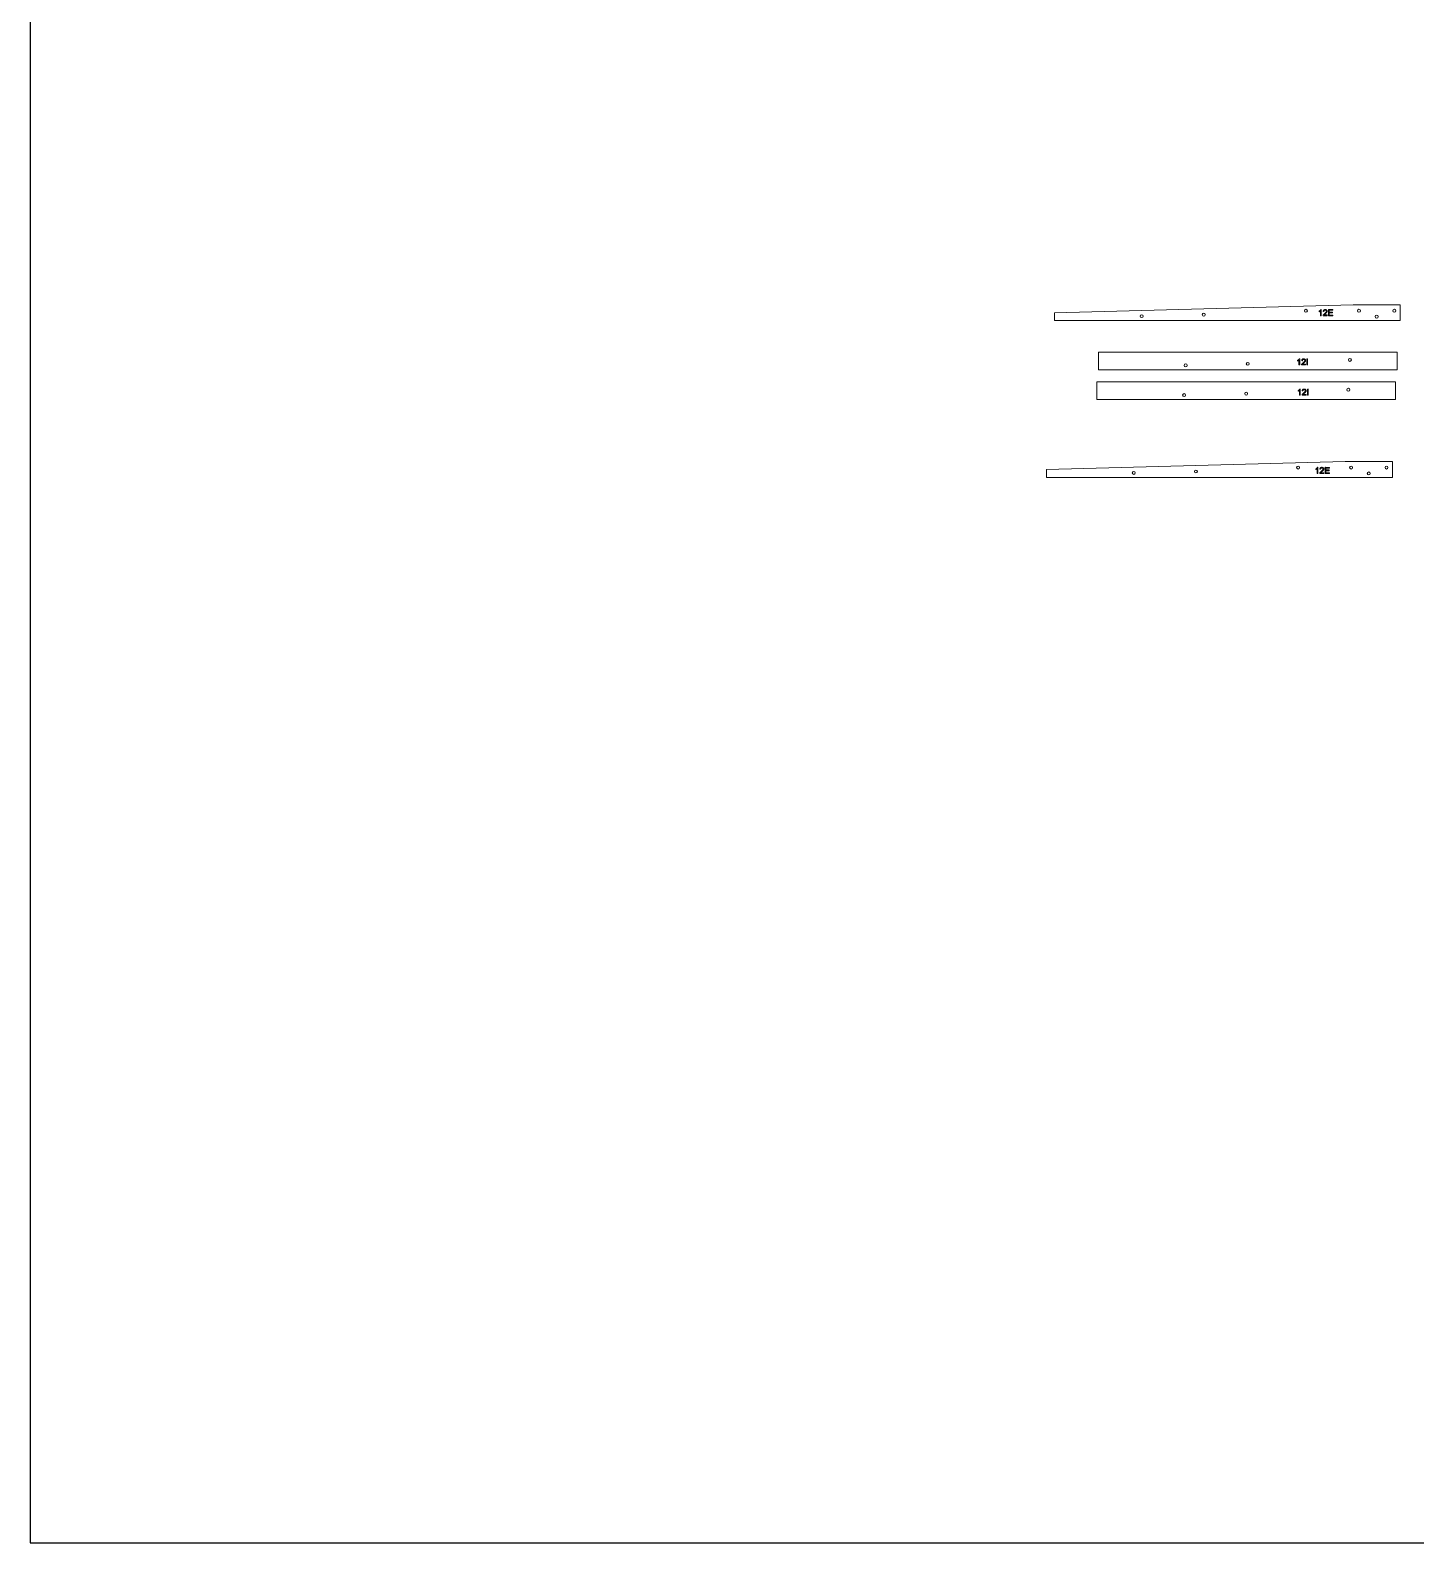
# Model space of a CAD drawing. Header units: millimetres. Extents: x -47944 to 26607, y -7127 to 10342.
# Drawn here: x -9123 to -4646, y -7127 to -2237 of the extents above; entities that cross this region are included whole.
import ezdxf

# ---------------------------------------------------------------- set-up
doc = ezdxf.new("R2010")
doc.units = ezdxf.units.MM
doc.header["$MEASUREMENT"] = 0
doc.layers.add('CORTE', color=5, linetype='Continuous', lineweight=0)
doc.layers.add('MARCADO DE PISTAS', color=1, linetype='Continuous', lineweight=0)
doc.layers.add('PREDETERMINADO', color=7, linetype='Continuous')

# ---------------------------------------------------------------- blocks, each defined once
blk = doc.blocks.new('BLOCK 216')
at = {"layer": 'CORTE', "color": 255, "lineweight": 5}
blk.add_open_spline([(-3.6228, 3.7335), (-3.6228, 3.7366), (-3.6253, 3.7391), (-3.6284, 3.7391), (-3.6315, 3.7391), (-3.634, 3.7366), (-3.634, 3.7335), (-3.634, 3.7304), (-3.6315, 3.7279), (-3.6284, 3.7279), (-3.6253, 3.7279), (-3.6228, 3.7304), (-3.6228, 3.7335), (-3.6228, 3.7335), (-3.6228, 3.7335), (-3.6228, 3.7335)], degree=3, knots=[0, 0, 0, 0, 1, 1, 1, 2, 2, 2, 3, 3, 3, 4, 4, 4, 5, 5, 5, 5], dxfattribs=at)
blk = doc.blocks.new('BLOCK 217')
at = {"layer": 'CORTE', "color": 255, "lineweight": 5}
blk.add_open_spline([(-2.9988, 3.7541), (-2.9988, 3.7572), (-3.0013, 3.7597), (-3.0044, 3.7597), (-3.0075, 3.7597), (-3.01, 3.7572), (-3.01, 3.7541), (-3.01, 3.751), (-3.0075, 3.7485), (-3.0044, 3.7485), (-3.0013, 3.7485), (-2.9988, 3.751), (-2.9988, 3.7541), (-2.9988, 3.7541), (-2.9988, 3.7541), (-2.9988, 3.7541)], degree=3, knots=[0, 0, 0, 0, 1, 1, 1, 2, 2, 2, 3, 3, 3, 4, 4, 4, 5, 5, 5, 5], dxfattribs=at)
blk = doc.blocks.new('BLOCK 218')
at = {"layer": 'CORTE', "color": 255, "lineweight": 5}
blk.add_open_spline([(-3.3869, 3.7392), (-3.3869, 3.7423), (-3.3894, 3.7448), (-3.3925, 3.7448), (-3.3956, 3.7448), (-3.3981, 3.7423), (-3.3981, 3.7392), (-3.3981, 3.7361), (-3.3956, 3.7336), (-3.3925, 3.7336), (-3.3894, 3.7336), (-3.3869, 3.7361), (-3.3869, 3.7392), (-3.3869, 3.7392), (-3.3869, 3.7392), (-3.3869, 3.7392)], degree=3, knots=[0, 0, 0, 0, 1, 1, 1, 2, 2, 2, 3, 3, 3, 4, 4, 4, 5, 5, 5, 5], dxfattribs=at)
blk = doc.blocks.new('BLOCK 219')
at = {"layer": 'CORTE', "color": 255, "lineweight": 5}
blk.add_lwpolyline([(-2.8252, 3.7168), (-2.8252, 3.784), (-3.9597, 3.784), (-3.9597, 3.7168), (-2.8252, 3.7168)], dxfattribs=at)
blk = doc.blocks.new('BLOCK 215')
at = {"layer": 'CORTE'}
for name in ['BLOCK 219', 'BLOCK 216', 'BLOCK 218', 'BLOCK 217']:
    blk.add_blockref(name, (0, 0), dxfattribs=at)
blk = doc.blocks.new('BLOCK 222')
at = {"layer": 'CORTE', "color": 255, "lineweight": 5}
blk.add_open_spline([(-3.6827, 3.3246), (-3.6827, 3.3277), (-3.6852, 3.3302), (-3.6883, 3.3302), (-3.6914, 3.3302), (-3.6939, 3.3277), (-3.6939, 3.3246), (-3.6939, 3.3215), (-3.6914, 3.319), (-3.6883, 3.319), (-3.6852, 3.319), (-3.6827, 3.3215), (-3.6827, 3.3246), (-3.6827, 3.3246), (-3.6827, 3.3246), (-3.6827, 3.3246)], degree=3, knots=[0, 0, 0, 0, 1, 1, 1, 2, 2, 2, 3, 3, 3, 4, 4, 4, 5, 5, 5, 5], dxfattribs=at)
blk = doc.blocks.new('BLOCK 223')
at = {"layer": 'CORTE', "color": 255, "lineweight": 5}
blk.add_open_spline([(-3.0587, 3.3452), (-3.0587, 3.3483), (-3.0612, 3.3508), (-3.0643, 3.3508), (-3.0674, 3.3508), (-3.0699, 3.3483), (-3.0699, 3.3452), (-3.0699, 3.3421), (-3.0674, 3.3396), (-3.0643, 3.3396), (-3.0612, 3.3396), (-3.0587, 3.3421), (-3.0587, 3.3452), (-3.0587, 3.3452), (-3.0587, 3.3452), (-3.0587, 3.3452)], degree=3, knots=[0, 0, 0, 0, 1, 1, 1, 2, 2, 2, 3, 3, 3, 4, 4, 4, 5, 5, 5, 5], dxfattribs=at)
blk = doc.blocks.new('BLOCK 224')
at = {"layer": 'CORTE', "color": 255, "lineweight": 5}
blk.add_open_spline([(-3.4468, 3.3303), (-3.4468, 3.3334), (-3.4493, 3.3358), (-3.4524, 3.3358), (-3.4555, 3.3358), (-3.458, 3.3334), (-3.458, 3.3303), (-3.458, 3.3272), (-3.4555, 3.3247), (-3.4524, 3.3247), (-3.4493, 3.3247), (-3.4468, 3.3272), (-3.4468, 3.3303), (-3.4468, 3.3303), (-3.4468, 3.3303), (-3.4468, 3.3303)], degree=3, knots=[0, 0, 0, 0, 1, 1, 1, 2, 2, 2, 3, 3, 3, 4, 4, 4, 5, 5, 5, 5], dxfattribs=at)
blk = doc.blocks.new('BLOCK 225')
at = {"layer": 'CORTE', "color": 255, "lineweight": 5}
blk.add_open_spline([(-2.8571, 3.3452), (-2.8571, 3.3483), (-2.8597, 3.3509), (-2.8628, 3.3509), (-2.8659, 3.3509), (-2.8685, 3.3483), (-2.8685, 3.3452), (-2.8685, 3.3421), (-2.8659, 3.3395), (-2.8628, 3.3395), (-2.8597, 3.3395), (-2.8571, 3.3421), (-2.8571, 3.3452), (-2.8571, 3.3452), (-2.8571, 3.3452), (-2.8571, 3.3452)], degree=3, knots=[0, 0, 0, 0, 1, 1, 1, 2, 2, 2, 3, 3, 3, 4, 4, 4, 5, 5, 5, 5], dxfattribs=at)
blk = doc.blocks.new('BLOCK 226')
at = {"layer": 'CORTE', "color": 255, "lineweight": 5}
blk.add_open_spline([(-2.7899, 3.3228), (-2.7899, 3.3259), (-2.7925, 3.3285), (-2.7956, 3.3285), (-2.7988, 3.3285), (-2.8013, 3.3259), (-2.8013, 3.3228), (-2.8013, 3.3197), (-2.7988, 3.3171), (-2.7956, 3.3171), (-2.7925, 3.3171), (-2.7899, 3.3197), (-2.7899, 3.3228), (-2.7899, 3.3228), (-2.7899, 3.3228), (-2.7899, 3.3228)], degree=3, knots=[0, 0, 0, 0, 1, 1, 1, 2, 2, 2, 3, 3, 3, 4, 4, 4, 5, 5, 5, 5], dxfattribs=at)
blk = doc.blocks.new('BLOCK 227')
at = {"layer": 'CORTE', "color": 255, "lineweight": 5}
blk.add_open_spline([(-2.7228, 3.3452), (-2.7228, 3.3483), (-2.7253, 3.3509), (-2.7284, 3.3509), (-2.7316, 3.3509), (-2.7341, 3.3483), (-2.7341, 3.3452), (-2.7341, 3.3421), (-2.7316, 3.3395), (-2.7284, 3.3395), (-2.7253, 3.3395), (-2.7228, 3.3421), (-2.7228, 3.3452), (-2.7228, 3.3452), (-2.7228, 3.3452), (-2.7228, 3.3452)], degree=3, knots=[0, 0, 0, 0, 1, 1, 1, 2, 2, 2, 3, 3, 3, 4, 4, 4, 5, 5, 5, 5], dxfattribs=at)

msp = doc.modelspace()

# ---------------------------------------------------------------- linework, layer by layer
at = {"layer": 'CORTE', "color": 255, "lineweight": 5}
for p, q in [((-5813.529, -3150.187), (-4848.319, -3124.799)), ((-4848.319, -3124.799), (-4695.92, -3124.799)), ((-4695.92, -3124.799), (-4695.92, -3175.599)), ((-5813.529, -3175.599), (-5813.529, -3150.187)), ((-4695.92, -3175.599), (-5813.529, -3175.599)), ((-5838.876, -3657.13), (-4873.666, -3631.742)), ((-5838.876, -3682.542), (-5838.876, -3657.13)), ((-4873.666, -3631.742), (-4721.267, -3631.742)), ((-4721.267, -3631.742), (-4721.267, -3682.542)), ((-4721.267, -3682.542), (-5838.876, -3682.542))]:
    msp.add_line(p, q, dxfattribs=at)
for points in [[(-5526.895, -3161.37), (-5526.895, -3158.739), (-5529.019, -3156.604), (-5531.65, -3156.604), (-5534.281, -3156.604), (-5536.422, -3158.739), (-5536.422, -3161.37), (-5536.422, -3164.001), (-5534.281, -3166.124), (-5531.65, -3166.124), (-5529.019, -3166.124), (-5526.895, -3164.001), (-5526.895, -3161.37), (-5526.895, -3161.37), (-5526.895, -3161.37), (-5526.895, -3161.37)], [(-5326.166, -3156.535), (-5326.166, -3153.915), (-5328.301, -3151.803), (-5330.932, -3151.803), (-5333.552, -3151.803), (-5335.687, -3153.915), (-5335.687, -3156.535), (-5335.687, -3159.177), (-5333.552, -3161.301), (-5330.932, -3161.301), (-5328.301, -3161.301), (-5326.166, -3159.177), (-5326.166, -3156.535), (-5326.166, -3156.535), (-5326.166, -3156.535), (-5326.166, -3156.535)], [(-4995.952, -3143.84), (-4995.952, -3141.221), (-4998.086, -3139.097), (-5000.723, -3139.097), (-5003.355, -3139.097), (-5005.484, -3141.221), (-5005.484, -3143.84), (-5005.484, -3146.483), (-5003.355, -3148.606), (-5000.723, -3148.606), (-4998.086, -3148.606), (-4995.952, -3146.483), (-4995.952, -3143.84), (-4995.952, -3143.84), (-4995.952, -3143.84), (-4995.952, -3143.84)], [(-4824.442, -3143.84), (-4824.442, -3141.186), (-4826.606, -3139.017), (-4829.266, -3139.017), (-4831.938, -3139.017), (-4834.096, -3141.186), (-4834.096, -3143.84), (-4834.096, -3146.495), (-4831.938, -3148.664), (-4829.266, -3148.664), (-4826.606, -3148.664), (-4824.442, -3146.495), (-4824.442, -3143.84), (-4824.442, -3143.84), (-4824.442, -3143.84), (-4824.442, -3143.84)], [(-4767.296, -3162.905), (-4767.296, -3160.25), (-4769.448, -3158.081), (-4772.125, -3158.081), (-4774.791, -3158.081), (-4776.949, -3160.25), (-4776.949, -3162.905), (-4776.949, -3165.559), (-4774.791, -3167.728), (-4772.125, -3167.728), (-4769.448, -3167.728), (-4767.296, -3165.559), (-4767.296, -3162.905), (-4767.296, -3162.905), (-4767.296, -3162.905), (-4767.296, -3162.905)], [(-4710.143, -3143.84), (-4710.143, -3141.186), (-4712.301, -3139.017), (-4714.973, -3139.017), (-4717.638, -3139.017), (-4719.796, -3141.186), (-4719.796, -3143.84), (-4719.796, -3146.495), (-4717.638, -3148.664), (-4714.973, -3148.664), (-4712.301, -3148.664), (-4710.143, -3146.495), (-4710.143, -3143.84), (-4710.143, -3143.84), (-4710.143, -3143.84), (-4710.143, -3143.84)]]:
    msp.add_open_spline(points, degree=3, knots=[0, 0, 0, 0, 1, 1, 1, 2, 2, 2, 3, 3, 3, 4, 4, 4, 5, 5, 5, 5], dxfattribs=at)
at = {"layer": 'MARCADO DE PISTAS'}
for points, knots in [([(-4951.04, -3159.948), (-4951.04, -3149.948), (-4951.04, -3139.948), (-4951.816, -3139.948), (-4952.593, -3139.948), (-4953.235, -3141.239), (-4954.779, -3142.612), (-4956.324, -3143.984), (-4958.389, -3144.948), (-4958.389, -3146.13), (-4958.389, -3147.312), (-4957.237, -3146.891), (-4955.789, -3146.048), (-4954.341, -3145.206), (-4953.449, -3144.364), (-4953.449, -3152.156), (-4953.449, -3159.948), (-4952.244, -3159.948), (-4951.04, -3159.948)], [-9, -9, -9, -8, -8, -7, -7, -6, -6, -5, -5, -4, -4, -3, -3, -2, -2, -1, -1, 0, 0, 0]), ([(-4932.124, -3157.538), (-4937.014, -3157.538), (-4941.904, -3157.538), (-4941.463, -3156.875), (-4940.786, -3156.22), (-4940.11, -3155.565), (-4937.935, -3153.728), (-4935.36, -3151.51), (-4934.229, -3150.236), (-4933.099, -3148.961), (-4932.611, -3147.809), (-4932.124, -3146.657), (-4932.124, -3145.465), (-4932.124, -3143.12), (-4933.792, -3141.534), (-4935.46, -3139.948), (-4938.321, -3139.948), (-4941.154, -3139.948), (-4942.835, -3141.427), (-4944.517, -3142.907), (-4944.774, -3145.731), (-4943.57, -3145.912), (-4942.365, -3146.092), (-4942.352, -3144.17), (-4941.266, -3143.083), (-4940.181, -3141.996), (-4938.372, -3141.996), (-4936.663, -3141.996), (-4935.598, -3142.974), (-4934.533, -3143.952), (-4934.533, -3145.375), (-4934.533, -3146.763), (-4935.765, -3148.285), (-4936.996, -3149.808), (-4940.181, -3152.544), (-4942.233, -3154.251), (-4943.303, -3155.558), (-4944.373, -3156.864), (-4944.859, -3158.227), (-4945.164, -3159.054), (-4945.136, -3159.948), (-4938.63, -3159.948), (-4932.124, -3159.948), (-4932.124, -3158.743), (-4932.124, -3157.538)], [-22, -22, -22, -21, -21, -20, -20, -19, -19, -18, -18, -17, -17, -16, -16, -15, -15, -14, -14, -13, -13, -12, -12, -11, -11, -10, -10, -9, -9, -8, -8, -7, -7, -6, -6, -5, -5, -4, -4, -3, -3, -2, -2, -1, -1, 0, 0, 0]), ([(-4928.268, -3159.948), (-4920.919, -3159.948), (-4913.57, -3159.948), (-4913.57, -3158.803), (-4913.57, -3157.659), (-4919.594, -3157.659), (-4925.618, -3157.659), (-4925.618, -3154.225), (-4925.618, -3150.791), (-4920.196, -3150.791), (-4914.774, -3150.791), (-4914.774, -3149.647), (-4914.774, -3148.502), (-4920.196, -3148.502), (-4925.618, -3148.502), (-4925.618, -3145.43), (-4925.618, -3142.357), (-4919.835, -3142.357), (-4914.052, -3142.357), (-4914.052, -3141.213), (-4914.052, -3140.068), (-4921.16, -3140.068), (-4928.268, -3140.068), (-4928.268, -3150.008), (-4928.268, -3159.948)], [-12, -12, -12, -11, -11, -10, -10, -9, -9, -8, -8, -7, -7, -6, -6, -5, -5, -4, -4, -3, -3, -2, -2, -1, -1, 0, 0, 0]), ([(-5020.844, -3319.227), (-5020.844, -3309.227), (-5020.844, -3299.227), (-5021.62, -3299.227), (-5022.397, -3299.227), (-5023.039, -3300.519), (-5024.583, -3301.891), (-5026.128, -3303.264), (-5028.193, -3304.227), (-5028.193, -3305.41), (-5028.193, -3306.592), (-5027.041, -3306.17), (-5025.593, -3305.328), (-5024.146, -3304.485), (-5023.253, -3303.644), (-5023.253, -3311.436), (-5023.253, -3319.227), (-5022.049, -3319.227), (-5020.844, -3319.227)], [-9, -9, -9, -8, -8, -7, -7, -6, -6, -5, -5, -4, -4, -3, -3, -2, -2, -1, -1, 0, 0, 0]), ([(-5001.928, -3316.818), (-5006.818, -3316.818), (-5011.708, -3316.818), (-5011.267, -3316.155), (-5010.591, -3315.5), (-5009.914, -3314.845), (-5007.739, -3313.008), (-5005.164, -3310.79), (-5004.034, -3309.515), (-5002.903, -3308.241), (-5002.416, -3307.089), (-5001.928, -3305.937), (-5001.928, -3304.745), (-5001.928, -3302.399), (-5003.596, -3300.813), (-5005.264, -3299.227), (-5008.125, -3299.227), (-5010.959, -3299.227), (-5012.64, -3300.707), (-5014.321, -3302.187), (-5014.579, -3305.011), (-5013.374, -3305.191), (-5012.169, -3305.372), (-5012.156, -3303.45), (-5011.071, -3302.363), (-5009.985, -3301.276), (-5008.176, -3301.276), (-5006.467, -3301.276), (-5005.402, -3302.254), (-5004.338, -3303.232), (-5004.338, -3304.655), (-5004.338, -3306.042), (-5005.569, -3307.565), (-5006.8, -3309.088), (-5009.985, -3311.823), (-5012.037, -3313.531), (-5013.107, -3314.837), (-5014.178, -3316.144), (-5014.663, -3317.507), (-5014.968, -3318.333), (-5014.94, -3319.227), (-5008.434, -3319.227), (-5001.928, -3319.227), (-5001.928, -3318.023), (-5001.928, -3316.818)], [-22, -22, -22, -21, -21, -20, -20, -19, -19, -18, -18, -17, -17, -16, -16, -15, -15, -14, -14, -13, -13, -12, -12, -11, -11, -10, -10, -9, -9, -8, -8, -7, -7, -6, -6, -5, -5, -4, -4, -3, -3, -2, -2, -1, -1, 0, 0, 0]), ([(-4997.832, -3319.227), (-4996.506, -3319.227), (-4995.181, -3319.227), (-4995.181, -3309.288), (-4995.181, -3299.348), (-4996.506, -3299.348), (-4997.832, -3299.348), (-4997.832, -3309.288), (-4997.832, -3319.227)], [-4, -4, -4, -3, -3, -2, -2, -1, -1, 0, 0, 0]), ([(-5018.983, -3416.93), (-5018.983, -3406.93), (-5018.983, -3396.93), (-5019.759, -3396.93), (-5020.536, -3396.93), (-5021.178, -3398.221), (-5022.722, -3399.593), (-5024.267, -3400.966), (-5026.332, -3401.93), (-5026.332, -3403.112), (-5026.332, -3404.294), (-5025.18, -3403.872), (-5023.732, -3403.03), (-5022.285, -3402.188), (-5021.392, -3401.346), (-5021.392, -3409.138), (-5021.392, -3416.93), (-5020.188, -3416.93), (-5018.983, -3416.93)], [-9, -9, -9, -8, -8, -7, -7, -6, -6, -5, -5, -4, -4, -3, -3, -2, -2, -1, -1, 0, 0, 0]), ([(-5000.067, -3414.52), (-5004.957, -3414.52), (-5009.847, -3414.52), (-5009.406, -3413.857), (-5008.73, -3413.202), (-5008.053, -3412.547), (-5005.878, -3410.71), (-5003.303, -3408.492), (-5002.173, -3407.218), (-5001.042, -3405.943), (-5000.555, -3404.791), (-5000.067, -3403.639), (-5000.067, -3402.447), (-5000.067, -3400.102), (-5001.735, -3398.516), (-5003.403, -3396.93), (-5006.264, -3396.93), (-5009.098, -3396.93), (-5010.779, -3398.409), (-5012.46, -3399.889), (-5012.718, -3402.713), (-5011.513, -3402.893), (-5010.308, -3403.074), (-5010.295, -3401.152), (-5009.21, -3400.065), (-5008.124, -3398.978), (-5006.315, -3398.978), (-5004.606, -3398.978), (-5003.541, -3399.956), (-5002.477, -3400.934), (-5002.477, -3402.357), (-5002.477, -3403.744), (-5003.708, -3405.267), (-5004.939, -3406.79), (-5008.124, -3409.526), (-5010.176, -3411.233), (-5011.246, -3412.54), (-5012.317, -3413.846), (-5012.802, -3415.209), (-5013.107, -3416.035), (-5013.079, -3416.93), (-5006.573, -3416.93), (-5000.067, -3416.93), (-5000.067, -3415.725), (-5000.067, -3414.52)], [-22, -22, -22, -21, -21, -20, -20, -19, -19, -18, -18, -17, -17, -16, -16, -15, -15, -14, -14, -13, -13, -12, -12, -11, -11, -10, -10, -9, -9, -8, -8, -7, -7, -6, -6, -5, -5, -4, -4, -3, -3, -2, -2, -1, -1, 0, 0, 0]), ([(-4995.971, -3416.93), (-4994.645, -3416.93), (-4993.32, -3416.93), (-4993.32, -3406.99), (-4993.32, -3397.05), (-4994.645, -3397.05), (-4995.971, -3397.05), (-4995.971, -3406.99), (-4995.971, -3416.93)], [-4, -4, -4, -3, -3, -2, -2, -1, -1, 0, 0, 0]), ([(-4961.848, -3670.085), (-4961.848, -3660.085), (-4961.848, -3650.085), (-4962.624, -3650.085), (-4963.401, -3650.085), (-4964.043, -3651.376), (-4965.587, -3652.749), (-4967.132, -3654.121), (-4969.197, -3655.085), (-4969.197, -3656.267), (-4969.197, -3657.45), (-4968.045, -3657.028), (-4966.597, -3656.185), (-4965.149, -3655.343), (-4964.257, -3654.501), (-4964.257, -3662.293), (-4964.257, -3670.085), (-4963.052, -3670.085), (-4961.848, -3670.085)], [-9, -9, -9, -8, -8, -7, -7, -6, -6, -5, -5, -4, -4, -3, -3, -2, -2, -1, -1, 0, 0, 0]), ([(-4942.932, -3667.675), (-4947.822, -3667.675), (-4952.712, -3667.675), (-4952.271, -3667.013), (-4951.594, -3666.358), (-4950.918, -3665.703), (-4948.743, -3663.865), (-4946.168, -3661.648), (-4945.037, -3660.373), (-4943.907, -3659.099), (-4943.419, -3657.947), (-4942.932, -3656.794), (-4942.932, -3655.603), (-4942.932, -3653.257), (-4944.6, -3651.671), (-4946.268, -3650.085), (-4949.129, -3650.085), (-4951.962, -3650.085), (-4953.643, -3651.565), (-4955.325, -3653.044), (-4955.582, -3655.868), (-4954.378, -3656.049), (-4953.173, -3656.23), (-4953.16, -3654.308), (-4952.074, -3653.22), (-4950.989, -3652.133), (-4949.18, -3652.133), (-4947.471, -3652.133), (-4946.406, -3653.111), (-4945.341, -3654.089), (-4945.341, -3655.512), (-4945.341, -3656.9), (-4946.573, -3658.423), (-4947.804, -3659.946), (-4950.989, -3662.681), (-4953.041, -3664.389), (-4954.111, -3665.695), (-4955.181, -3667.001), (-4955.667, -3668.364), (-4955.972, -3669.191), (-4955.944, -3670.085), (-4949.438, -3670.085), (-4942.932, -3670.085), (-4942.932, -3668.88), (-4942.932, -3667.675)], [-22, -22, -22, -21, -21, -20, -20, -19, -19, -18, -18, -17, -17, -16, -16, -15, -15, -14, -14, -13, -13, -12, -12, -11, -11, -10, -10, -9, -9, -8, -8, -7, -7, -6, -6, -5, -5, -4, -4, -3, -3, -2, -2, -1, -1, 0, 0, 0]), ([(-4939.076, -3670.085), (-4931.727, -3670.085), (-4924.378, -3670.085), (-4924.378, -3668.94), (-4924.378, -3667.796), (-4930.402, -3667.796), (-4936.426, -3667.796), (-4936.426, -3664.362), (-4936.426, -3660.928), (-4931.004, -3660.928), (-4925.582, -3660.928), (-4925.582, -3659.784), (-4925.582, -3658.639), (-4931.004, -3658.639), (-4936.426, -3658.639), (-4936.426, -3655.567), (-4936.426, -3652.495), (-4930.643, -3652.495), (-4924.86, -3652.495), (-4924.86, -3651.35), (-4924.86, -3650.206), (-4931.968, -3650.206), (-4939.076, -3650.206), (-4939.076, -3660.145), (-4939.076, -3670.085)], [-12, -12, -12, -11, -11, -10, -10, -9, -9, -8, -8, -7, -7, -6, -6, -5, -5, -4, -4, -3, -3, -2, -2, -1, -1, 0, 0, 0])]:
    msp.add_open_spline(points, degree=2, knots=knots, dxfattribs=at)
at = {"layer": 'PREDETERMINADO'}
msp.add_lwpolyline([(-9123.2, -7127.12), (10307.228, -7127.12), (10307.228, 2653.123), (-9123.2, 2653.123), (-9123.2, -7127.12)], dxfattribs=at)

# ---------------------------------------------------------------- block references
at = {"layer": 'CORTE', "xscale": 850.8300860965765, "yscale": 850.8300860965765, "zscale": 850.8300860965765}
for name, p in [('BLOCK 215', (-2302.277, -6496.981)), ('BLOCK 215', (-2307.347, -6593.3)), ('BLOCK 222', (-2418.874, -6496.981)), ('BLOCK 224', (-2418.874, -6496.981)), ('BLOCK 223', (-2418.874, -6496.981)), ('BLOCK 225', (-2418.874, -6496.981)), ('BLOCK 226', (-2418.874, -6496.981)), ('BLOCK 227', (-2418.874, -6496.981))]:
    msp.add_blockref(name, p, dxfattribs=at)

doc.saveas('drawing.dxf')
